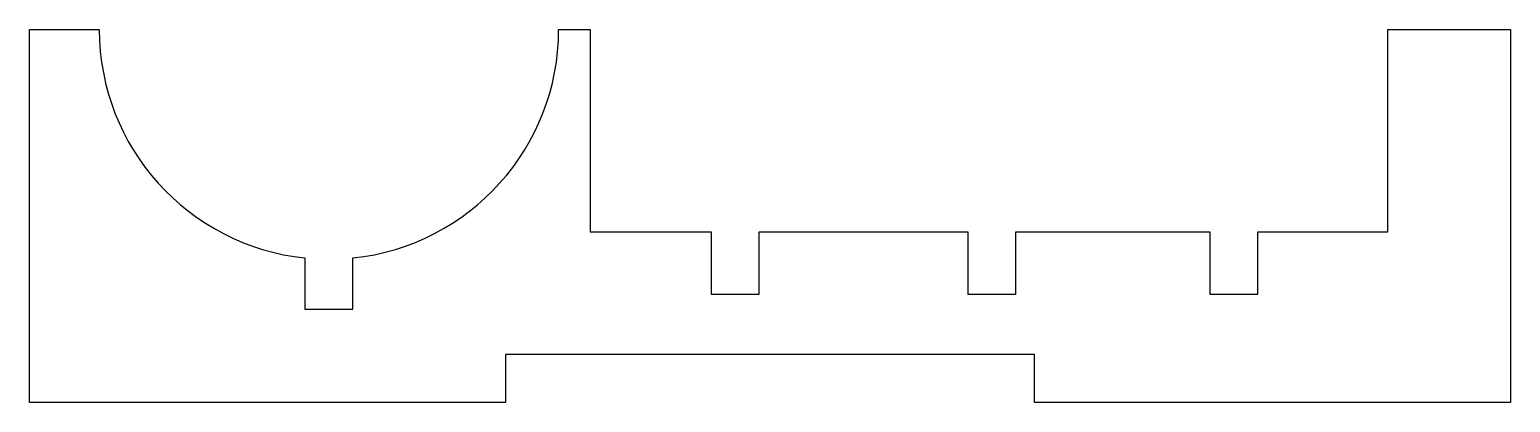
# Model space of a CAD drawing. Header units: millimetres. Extents: x -49 to 49, y -3.2 to 21.5.
import ezdxf

# ---------------------------------------------------------------- set-up
doc = ezdxf.new("R2010")
doc.units = ezdxf.units.MM
doc.layers.get('0').update_dxf_attribs({"linetype": 'CONTINUOUS'})

msp = doc.modelspace()

# ---------------------------------------------------------------- linework, layer by layer
msp.add_lwpolyline([(16.277, 4), (16.277, 8.11), (29.102, 8.11), (29.102, 4), (32.277, 4), (32.277, 8.11), (40.89, 8.11), (40.89, 21.502), (49, 21.502), (49, -3.175), (17.5, -3.175), (17.5, 0), (-17.5, 0), (-17.5, -3.175), (-49, -3.175), (-49, 21.502), (-44.388, 21.502, 0.383889), (-30.776, 6.385), (-30.776, 3), (-27.601, 3), (-27.601, 6.385, 0.383889), (-13.988, 21.502), (-11.91, 21.502), (-11.91, 8.11), (-3.898, 8.11), (-3.898, 4), (-0.723, 4), (-0.723, 8.11), (13.102, 8.11), (13.102, 4)], format="xyb", close=True)

doc.saveas('drawing.dxf')
